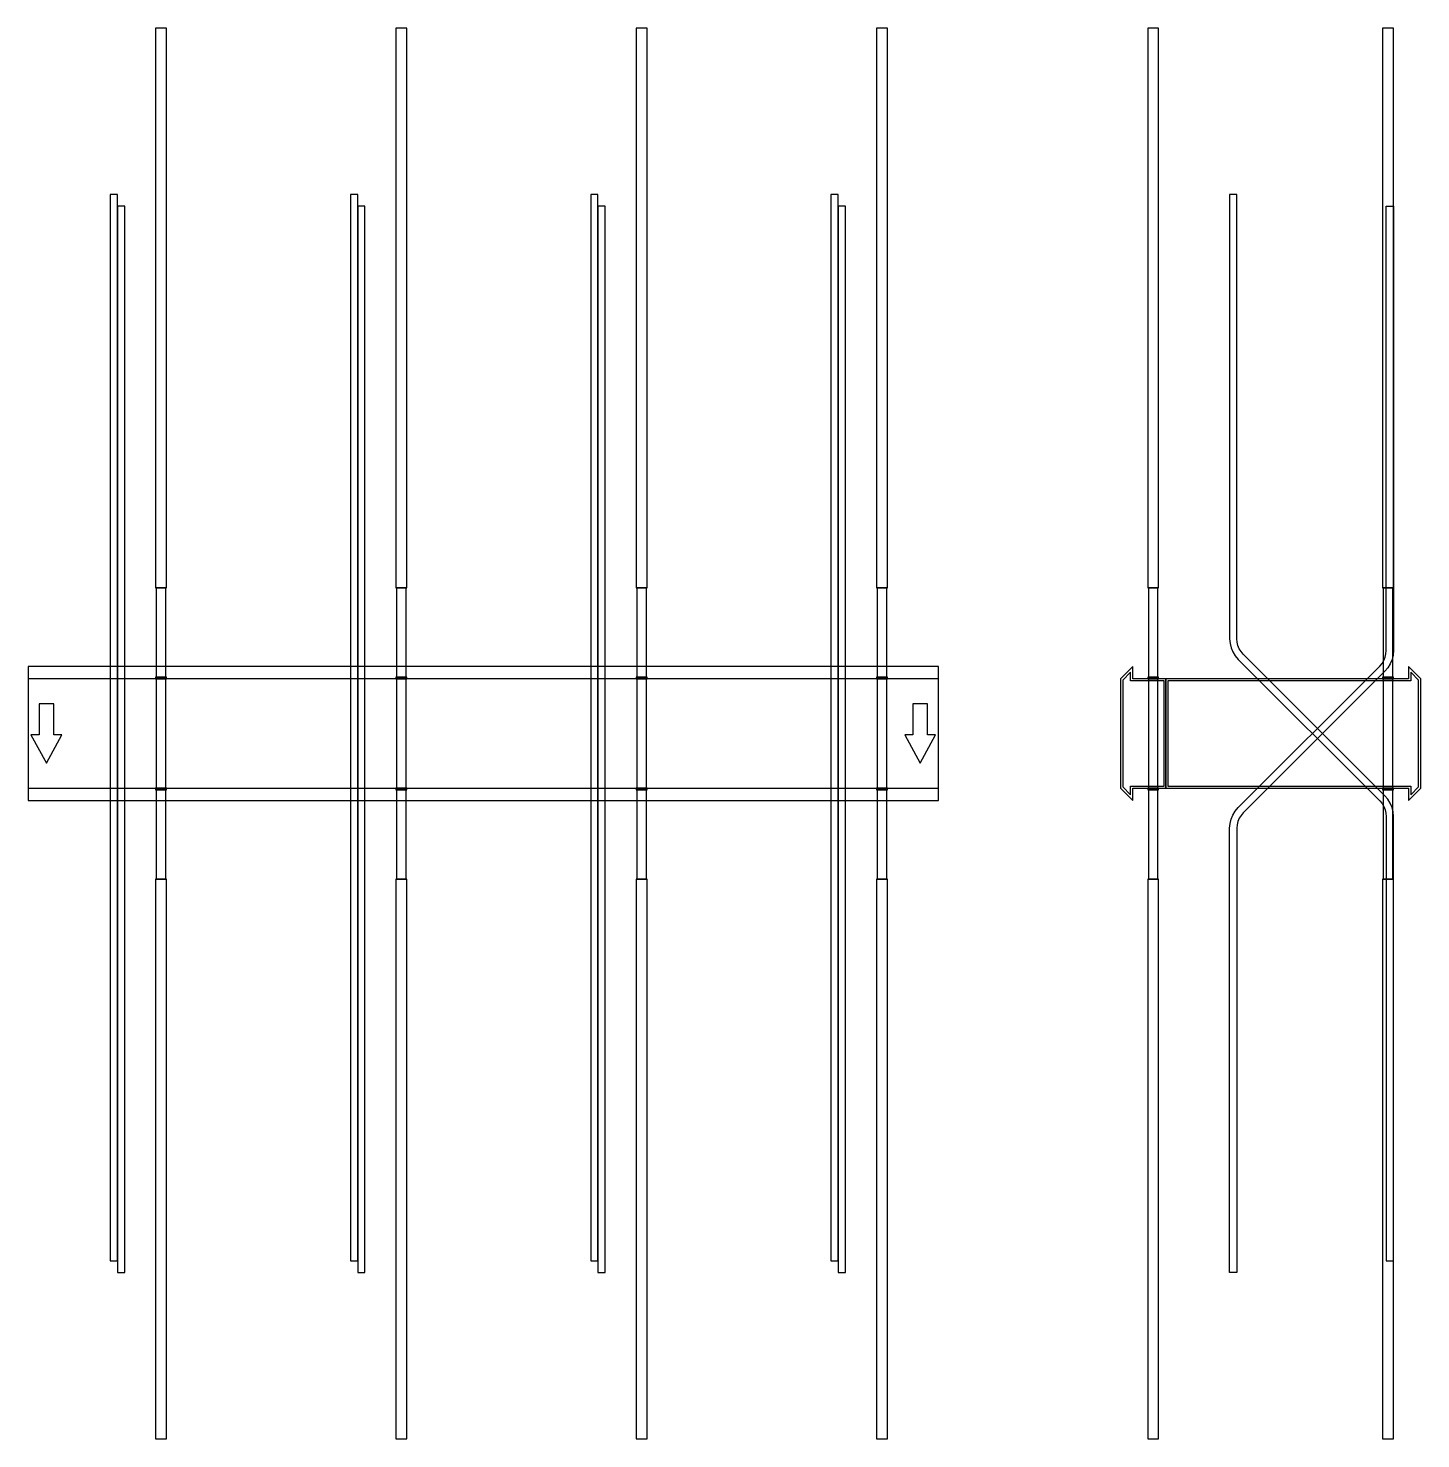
# Model space of a CAD drawing. Extents: x 0 to 1530, y -775 to 775.
import ezdxf

# ---------------------------------------------------------------- set-up
doc = ezdxf.new("R2010")
doc.units = 0
doc.layers.add('Halfen', color=7, linetype='CONTINUOUS')

msp = doc.modelspace()

# ---------------------------------------------------------------- linework, layer by layer
at = {"layer": 'Halfen', "color": 7}
for points in [[(152, 160), (152, 775), (140, 775), (140, 160)], [(416, 160), (416, 775), (404, 775), (404, 160)], [(680, 160), (680, 775), (668, 775), (668, 160)], [(944, 160), (944, 775), (932, 775), (932, 160)], [(1242, 160), (1242, 775), (1230, 775), (1230, 160)], [(1500, 160), (1500, 775), (1488, 775), (1488, 160)], [(98, -579.398), (98, 592.368), (90, 592.368), (90, -579.398)], [(362, -579.398), (362, 592.368), (354, 592.368), (354, -579.398)], [(626, -579.398), (626, 592.368), (618, 592.368), (618, -579.398)], [(890, -579.398), (890, 592.368), (882, 592.368), (882, -579.398)], [(1500, -579.398), (1500, -91.113), (1499.606, -86.107), (1498.434, -81.224), (1496.512, -76.585), (1493.889, -72.304), (1490.627, -68.485), (1335.029, 87.113), (1332.584, 89.976), (1330.616, 93.187), (1329.175, 96.667), (1328.295, 100.329), (1328, 104.083), (1328, 592.368), (1320, 592.368), (1320, 104.083), (1320.394, 99.077), (1321.566, 94.195), (1323.488, 89.556), (1326.111, 85.274), (1329.373, 81.456), (1484.971, -74.142), (1487.416, -77.006), (1489.384, -80.217), (1490.825, -83.696), (1491.705, -87.358), (1492, -91.113), (1492, -579.398)], [(106, -592.368), (106, 579.398), (98, 579.398), (98, -592.368)], [(370, -592.368), (370, 579.398), (362, 579.398), (362, -592.368)], [(634, -592.368), (634, 579.398), (626, 579.398), (626, -592.368)], [(898, -592.368), (898, 579.398), (890, 579.398), (890, -592.368)], [(1320, -592.368), (1320, -104.083), (1320.394, -99.077), (1321.566, -94.195), (1323.488, -89.556), (1326.111, -85.274), (1329.373, -81.456), (1484.971, 74.142), (1487.416, 77.006), (1489.384, 80.217), (1490.825, 83.696), (1491.705, 87.358), (1492, 91.113), (1492, 579.398), (1500, 579.398), (1500, 91.113), (1499.606, 86.107), (1498.434, 81.224), (1496.512, 76.585), (1493.889, 72.304), (1490.627, 68.485), (1335.029, -87.113), (1332.584, -89.976), (1330.616, -93.187), (1329.175, -96.667), (1328.295, -100.329), (1328, -104.083), (1328, -592.368)], [(151.25, 62), (151.25, 160), (140.75, 160), (140.75, 62)], [(415.25, 62), (415.25, 160), (404.75, 160), (404.75, 62)], [(679.25, 62), (679.25, 160), (668.75, 160), (668.75, 62)], [(943.25, 62), (943.25, 160), (932.75, 160), (932.75, 62)], [(1241.25, 62), (1241.25, 160), (1230.75, 160), (1230.75, 62)], [(1499.25, 62), (1499.25, 160), (1488.75, 160), (1488.75, 62)], [(0, -73.5), (1000, -73.5), (1000, 73.5), (0, 73.5)], [(152, 60), (152, 62), (140, 62), (140, 60)], [(416, 60), (416, 62), (404, 62), (404, 60)], [(680, 60), (680, 62), (668, 62), (668, 60)], [(944, 60), (944, 62), (932, 62), (932, 60)], [(1250, -60), (1250, 60), (1213.5, 60), (1213.5, 73.5), (1200, 60), (1200, -60), (1213.5, -73.5), (1213.5, -60)], [(1248, -58), (1248, 58), (1211, 58), (1211, 67.25), (1202.5, 58.75), (1202.5, -58.75), (1211, -67.25), (1211, -58)], [(1242, 60), (1242, 62), (1230, 62), (1230, 60)], [(1530, -60), (1530, 60), (1516.5, 73.5), (1516.5, 60), (1250, 60), (1250, -60), (1516.5, -60), (1516.5, -73.5)], [(1527.5, -58.75), (1527.5, 58.75), (1519, 67.25), (1519, 58), (1252, 58), (1252, -58), (1519, -58), (1519, -67.25)], [(1500, 60), (1500, 62), (1488, 62), (1488, 60)], [(0, -60), (1000, -60), (1000, 60), (0, 60)], [(151.25, -60), (151.25, 60), (140.75, 60), (140.75, -60)], [(415.25, -60), (415.25, 60), (404.75, 60), (404.75, -60)], [(679.25, -60), (679.25, 60), (668.75, 60), (668.75, -60)], [(943.25, -60), (943.25, 60), (932.75, 60), (932.75, -60)], [(1241.25, -60), (1241.25, 60), (1230.75, 60), (1230.75, -60)], [(1499.25, -60), (1499.25, 60), (1488.75, 60), (1488.75, -60)], [(20, -32.5), (37, -1.5), (28, -1.5), (28, 32.5), (12, 32.5), (12, -1.5), (3, -1.5)], [(980, -32.5), (997, -1.5), (988, -1.5), (988, 32.5), (972, 32.5), (972, -1.5), (963, -1.5)], [(152, -62), (152, -60), (140, -60), (140, -62)], [(151.25, -160), (151.25, -62), (140.75, -62), (140.75, -160)], [(416, -62), (416, -60), (404, -60), (404, -62)], [(415.25, -160), (415.25, -62), (404.75, -62), (404.75, -160)], [(680, -62), (680, -60), (668, -60), (668, -62)], [(679.25, -160), (679.25, -62), (668.75, -62), (668.75, -160)], [(944, -62), (944, -60), (932, -60), (932, -62)], [(943.25, -160), (943.25, -62), (932.75, -62), (932.75, -160)], [(1242, -62), (1242, -60), (1230, -60), (1230, -62)], [(1241.25, -160), (1241.25, -62), (1230.75, -62), (1230.75, -160)], [(1500, -62), (1500, -60), (1488, -60), (1488, -62)], [(1499.25, -160), (1499.25, -62), (1488.75, -62), (1488.75, -160)], [(152, -775), (152, -160), (140, -160), (140, -775)], [(416, -775), (416, -160), (404, -160), (404, -775)], [(680, -775), (680, -160), (668, -160), (668, -775)], [(944, -775), (944, -160), (932, -160), (932, -775)], [(1242, -775), (1242, -160), (1230, -160), (1230, -775)], [(1500, -775), (1500, -160), (1488, -160), (1488, -775)]]:
    msp.add_lwpolyline(points, close=True, dxfattribs=at)

doc.saveas('drawing.dxf')
